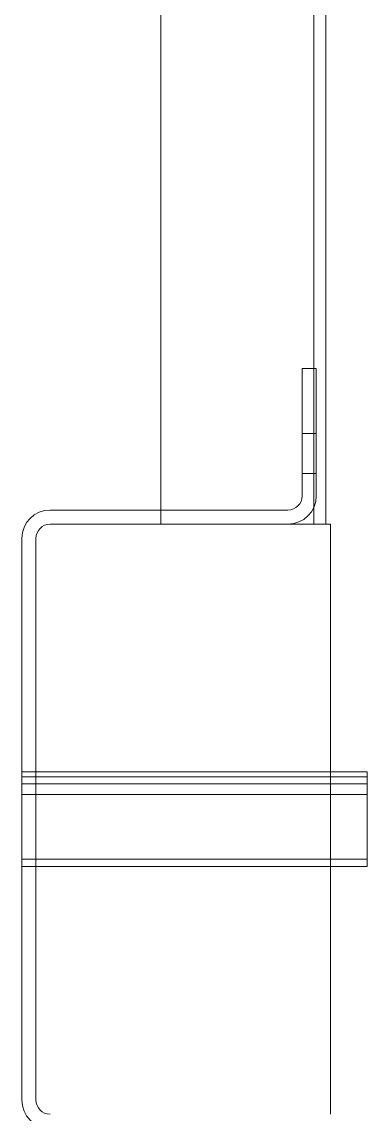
# Model space of a CAD drawing. Extents: x -181672 to 290600, y -29000 to 395522.
# Drawn here: x 11033.6 to 11180.2, y 41073.2 to 41536.1 of the extents above; entities that cross this region are included whole.
import ezdxf

# ---------------------------------------------------------------- set-up
doc = ezdxf.new("R2010")
doc.units = 0
doc.header["$LTSCALE"] = 10
doc.layers.add('XFM7Q20PCW-200K$0$PCW EQ', color=22, linetype='Continuous', lineweight=9)

# ---------------------------------------------------------------- blocks, each defined once
blk = doc.blocks.new('XFM7Q20PCW-200K$0$PCW-防震基座-更新後 - PCW-防震基座-更新後-V1242-CUB_L40')
for p, q in [((-1183.47, -338.39), (-945.47, -338.39)), ((-1084.47, -338.39), (-1084.47, -485.01)), ((-1081.47, -338.39), (-1081.47, -485.01)), ((-1053.97, -338.39), (-1053.97, -485.01)), ((-1049.47, -338.39), (-1049.47, -485.01)), ((-1046.47, -338.39), (-1046.47, -485.01)), ((-1044.47, -485.01), (-1044.47, -338.39)), ((-945.47, -344.39), (-1183.47, -344.39)), ((-939.47, -350.39), (-939.47, -469.39)), ((-933.47, -451.39), (-933.47, -350.39)), ((-927.47, -457.39), (-873.47, -457.39)), ((-917.97, -463.39), (-917.97, -457.39)), ((-900.97, -457.39), (-900.97, -463.39)), ((-873.47, -463.39), (-873.47, -457.39)), ((-927.47, -463.39), (-873.47, -463.39)), ((-939.47, -469.39), (-1189.47, -469.39)), ((-1044.47, -485.01), (-1084.47, -485.01))]:
    blk.add_line(p, q)
at = {"extrusion": (0, 0, -1)}
for p, q in [((-939.47, -397.39), (68.31, -397.39)), ((68.31, -462.39), (-939.47, -462.39)), ((68.31, -467.39), (-939.47, -467.39))]:
    blk.add_line(p, q, dxfattribs=at)
for centre, radius, start, end in [((-1183.47, -350.39), 12, 90, 180), ((-945.47, -350.39), 12, 0, 90), ((-1183.47, -350.39), 6, 90, 180), ((-945.47, -350.39), 6, 0, 90), ((-927.47, -451.39), 12, 180, 270), ((-927.47, -451.39), 6, 180, 270)]:
    blk.add_arc(centre, radius, start, end)
blk = doc.blocks.new('XFM7Q20PCW-200K')
at = {"layer": 'XFM7Q20PCW-200K$0$PCW EQ', "rotation": 90}
blk.add_blockref('XFM7Q20PCW-200K$0$PCW-防震基座-更新後 - PCW-防震基座-更新後-V1242-CUB_L40', (10695.18, 42262.64), dxfattribs=at)

msp = doc.modelspace()

# ---------------------------------------------------------------- block references
msp.add_blockref('XFM7Q20PCW-200K', (0, 0))

doc.saveas('drawing.dxf')
